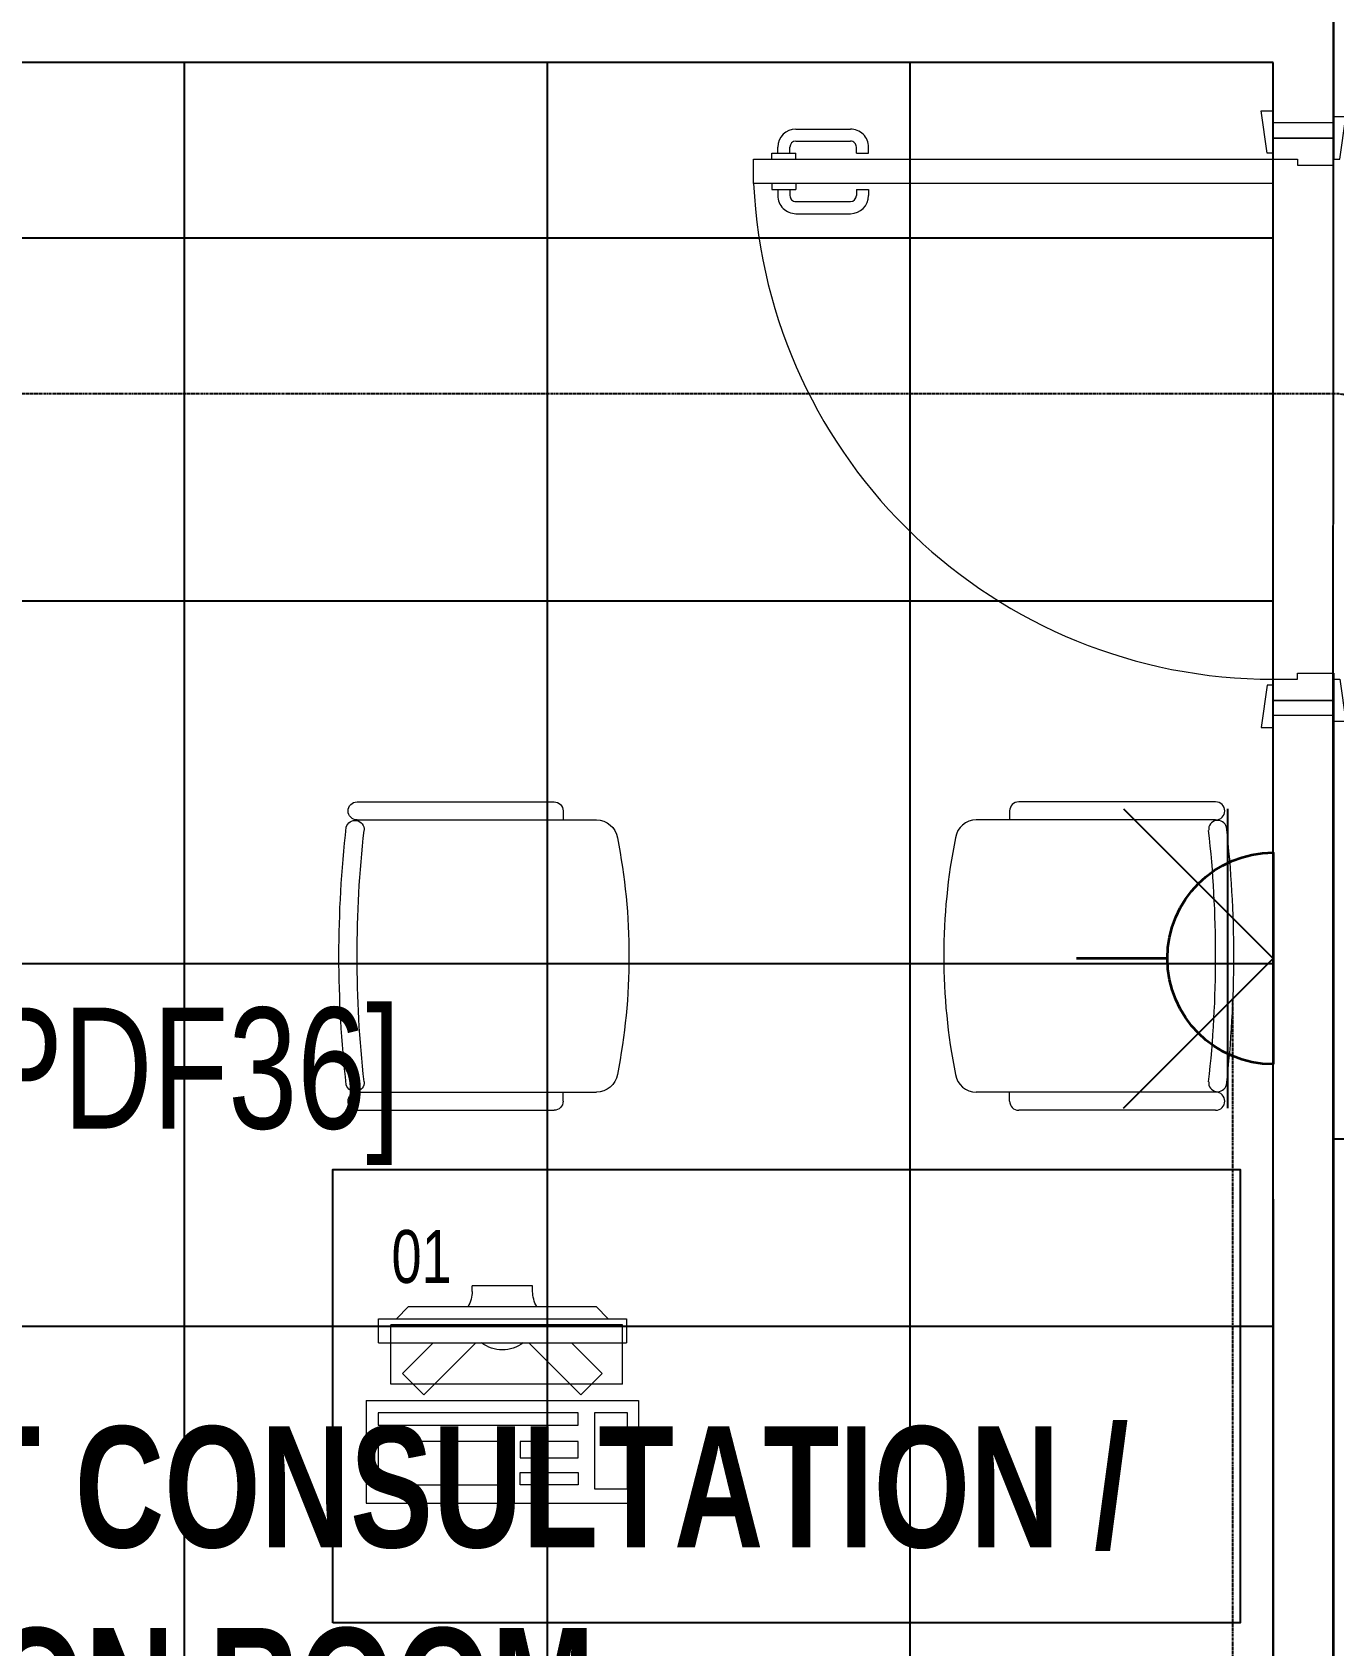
# Model space of a CAD drawing. Extents: x -12260 to 57327, y -29287 to 19916.
# Drawn here: x 40724 to 42876, y -12158 to -9490 of the extents above; entities that cross this region are included whole.
import ezdxf
from ezdxf.enums import TextEntityAlignment as Align

# ---------------------------------------------------------------- set-up
doc = ezdxf.new("R2010")
doc.units = 0
doc.header["$LTSCALE"] = 0.25
doc.linetypes.add('DASHDOT', pattern=[25.4, 12.7, -6.35, 0, -6.35])
doc.linetypes.add('HIDDEN', pattern=[9.525, 6.35, -3.175])
for name, color, linetype, lineweight in [('01-First Floor-FUR$0$72_EGR_BASE_TEXT', 252, 'Continuous', 5), ('01-First Floor-FUR$0$72_EGR_EQP_TAG', 142, 'Continuous', 5), ('01-First Floor-FUR$0$LOADING', 253, 'Continuous', 5), ('01-First Floor-FUR$0$Walls', 251, 'Continuous', 5), ('01-First Floor-FUR$0$Wooden Joinery', 251, 'Continuous', 5), ('E-LITE-CLNG-CNDT', 6, 'DASHDOT', 35), ('E-LITE-EXIT-NUMB', 6, 'Continuous', 25), ('E-POWR-FLOR-CNDT', 6, 'HIDDEN', 25), ('E-POWR-WALL @ 100', 4, 'Continuous', 35)]:
    doc.layers.add(name, color=color, linetype=linetype, lineweight=lineweight)
for name, color, linetype in [('01-First Floor-FUR$0$FALSE CEILING', 251, 'Continuous'), ('01-First Floor-FUR$0$TME-NON MEDICAL FURNITURE', 242, 'Continuous'), ('01-First Floor-FUR$0$X-WHITE glass', 255, 'Continuous')]:
    doc.layers.add(name, color=color, linetype=linetype)
doc.styles.add('01-First Floor-FUR$0$X3G_ENTITY_257CFD', font='swisscl.ttf', dxfattribs={"height": 200})
doc.styles.add('01-First Floor-FUR$0$X3G_ENTITY_9EC9', font='swisscl.ttf', dxfattribs={"height": 0.2})
doc.styles.add('01-First Floor-FUR$0$X3G_ENTITY_9F38', font='swisscl.ttf', dxfattribs={"height": 0.2})
doc.styles.add('DC_SIMPLEX', font='SIMPLEX.shx', dxfattribs={"width": 0.7})

# ---------------------------------------------------------------- blocks, each defined once
blk = doc.blocks.new('01-First Floor-FUR$0$A$C72370EFE')
at = {"layer": '01-First Floor-FUR$0$Wooden Joinery'}
for p, q in [((-0.01, -0.04), (-0.02, -0.04)), ((-0.01, -0.03), (-0.01, -0.07)), ((0, -0.03), (-0.01, -0.03)), ((0.04, -0.03), (0.05, -0.03)), ((0.05, -0.03), (0.05, -0.07)), ((0.05, -0.04), (0.06, -0.04)), ((-0.05, -0.07), (-0.05, -0.16)), ((-0.03, -0.07), (-0.03, -0.16)), ((-0.01, -0.06), (-0.02, -0.06)), ((0, -0.07), (-0.01, -0.07)), ((0.04, -0.07), (0.05, -0.07)), ((0.05, -0.06), (0.06, -0.06)), ((0.07, -0.07), (0.07, -0.16)), ((0.09, -0.07), (0.09, -0.16)), ((-0.01, -0.17), (-0.02, -0.17)), ((-0.01, -0.17), (-0.01, -0.19)), ((0.05, -0.17), (0.06, -0.17)), ((0.05, -0.17), (0.05, -0.19)), ((-0.01, -0.19), (-0.02, -0.19)), ((0.05, -0.19), (0.06, -0.19))]:
    blk.add_line(p, q, dxfattribs=at)
for centre, radius, start, end in [((-0.02, -0.07), 0.03, 90, 180), ((0.06, -0.07), 0.03, 0, 90), ((-0.02, -0.07), 0.01, 90, 180), ((0.06, -0.07), 0.01, 0, 90), ((-0.02, -0.16), 0.03, 180, 270), ((-0.02, -0.16), 0.01, 180, 270), ((0.06, -0.16), 0.01, 270, 0), ((0.06, -0.16), 0.03, 270, 0)]:
    blk.add_arc(centre, radius, start, end, dxfattribs=at)
blk = doc.blocks.new('01-First Floor-FUR$0$A$C5DAD61B4')
at = {"layer": '01-First Floor-FUR$0$Wooden Joinery'}
for points in [[(80, 959.1), (80, 969.1), (10, 979.1), (10, 959.1)], [(940, 959.1), (940, 969.1), (1010, 979.1), (1010, 959.1)], [(70, 859.1), (70, 849.1), (0, 839.1), (0, 859.1)], [(120, 859.1), (120, 0), (80, 0), (80, 859.1)], [(950, 859.1), (950, 849.1), (1020, 839.1), (1020, 859.1)]]:
    blk.add_lwpolyline(points, close=True, dxfattribs=at)
for points in [[(45, 859.1), (45, 959.1), (20, 959.1), (20, 859.1), (45, 859.1)], [(45, 859.1), (80, 859.1), (80, 899.1), (90, 899.1), (90, 959.1), (45, 959.1), (45, 859.1)], [(975, 859.1), (940, 859.1), (940, 899.1), (930, 899.1), (930, 959.1), (975, 959.1), (975, 859.1)], [(975, 859.1), (975, 959.1), (1000, 959.1), (1000, 859.1), (975, 859.1)]]:
    blk.add_lwpolyline(points, dxfattribs=at)
blk.add_arc((80, 859.1), 860, 272.666, 0, dxfattribs=at)
at = {"layer": '01-First Floor-FUR$0$Wooden Joinery', "xscale": 999.9999999998854, "yscale": 999.9999999998854, "zscale": 999.9999999998854, "rotation": 180}
blk.add_blockref('01-First Floor-FUR$0$A$C72370EFE', (120, 0), dxfattribs=at)
blk = doc.blocks.new('01-First Floor-FUR$0$GF21016-P')
at = {"layer": '01-First Floor-FUR$0$LOADING', "extrusion": (-1.24384e-09, -1.20261e-09, -1)}
for p, q in [((0.0128, 0.0179), (0.0128, 0.4136)), ((0.4628, 0.0179), (0.4628, 0.4136)), ((-0.0022, 0.3585), (0.0128, 0.3585)), ((0.4778, 0.3585), (0.4628, 0.3585)), ((-0.0172, 0.0179), (-0.0172, 0.3435)), ((0.4928, 0.0179), (0.4928, 0.3435)), ((0.4778, 0.0029), (0.4778, 0.0029))]:
    blk.add_line(p, q, dxfattribs=at)
for centre, radius, start, end in [((-0.2378, -0.5362), 1.0036, 78.7568, 101.2432), ((-0.0478, 0.4136), 0.035, 0, 80.6557), ((-0.4278, 0.4136), 0.035, 99.3443, 180), ((0.0022, 0.3435), 0.015, 0, 90), ((-0.4778, 0.3435), 0.015, 90, 180), ((-0.0284, 0.0145), 0.015, 284.3864, 95.5209), ((-0.2378, 1.8928), 1.8749, 263.6341, 276.3659), ((-0.4471, 0.0145), 0.015, 84.4791, 255.6136), ((0.0022, 0.0179), 0.015, 270, 0), ((0.0022, 0.0179), 0.015, 180, 270), ((-0.2378, 1.8734), 1.8855, 263.5119, 276.4881), ((-0.4778, 0.0179), 0.015, 270, 0), ((-0.4778, 0.0179), 0.015, 180, 270)]:
    blk.add_arc(centre, radius, start, end, dxfattribs=at)
blk = doc.blocks.new('01-First Floor-FUR$0$ITCWLS1-P')
at = {"layer": '01-First Floor-FUR$0$LOADING'}
for p, q in [((-0.2651, 0.43, 0), (-0.3051, 0.43, 0)), ((-0.3051, 0.43, 0), (-0.3051, 0.02, 0)), ((-0.2651, 0.43, 0), (-0.2651, 0.02, 0)), ((-0.17, 0.45), (-0.17, 0)), ((-0.17, 0.45), (0, 0.45)), ((-0.1496, 0.4305), (-0.1291, 0.4305)), ((-0.1291, 0.4305), (-0.1291, 0.4089)), ((0, 0.45), (0, 0)), ((-0.197, 0.4094), (-0.295, 0.4094)), ((-0.295, 0.0264), (-0.295, 0.4094)), ((-0.197, 0.0264), (-0.197, 0.4094)), ((-0.3251, 0.38, 0), (-0.3051, 0.4, 0)), ((-0.3251, 0.38, 0), (-0.3251, 0.07, 0)), ((-0.3503, 0.275), (-0.3596, 0.275)), ((-0.3596, 0.175), (-0.3596, 0.275)), ((-0.3503, 0.175), (-0.3596, 0.175)), ((-0.3251, 0.07, 0), (-0.3051, 0.05, 0)), ((-0.3051, 0.02, 0), (-0.2651, 0.02, 0)), ((-0.197, 0.0264), (-0.295, 0.0264)), ((-0.17, 0), (0, 0))]:
    blk.add_line(p, q, dxfattribs=at)
at = {"layer": '01-First Floor-FUR$0$LOADING', "extrusion": (2.48281e-10, 3.18408e-10, -1)}
for p, q in [((-0.2651, 0.3395), (-0.2144, 0.3902)), ((-0.1791, 0.3548), (-0.2144, 0.3902)), ((-0.2651, 0.2688), (-0.1791, 0.3548))]:
    blk.add_line(p, q, dxfattribs=at)
at = {"layer": '01-First Floor-FUR$0$LOADING', "extrusion": (2.48281e-10, -3.18408e-10, -1)}
for p, q in [((-0.2651, 0.1812), (-0.1791, 0.0952)), ((-0.2651, 0.1105), (-0.2144, 0.0598)), ((-0.1791, 0.0952), (-0.2144, 0.0598))]:
    blk.add_line(p, q, dxfattribs=at)
at = {"layer": '01-First Floor-FUR$0$LOADING'}
for points in [[(-0.1291, 0.4089), (-0.1291, 0.1), (-0.1496, 0.1), (-0.1496, 0.4305)], [(-0.1496, 0.1), (-0.1496, 0.1), (-0.1496, 0.1), (-0.1496, 0.1), (-0.1496, 0.1), (-0.1496, 0.1), (-0.1496, 0.1), (-0.1496, 0.1), (-0.1496, 0.1)], [(-0.1496, 0.1), (-0.1496, 0.1), (-0.1496, 0.1), (-0.1496, 0.1), (-0.1496, 0.1), (-0.1496, 0.1), (-0.1496, 0.1), (-0.1496, 0.1), (-0.1496, 0.1), (-0.1496, 0.1), (-0.1496, 0.1), (-0.1496, 0.1), (-0.1496, 0.1), (-0.1496, 0.1), (-0.1496, 0.1), (-0.1496, 0.1), (-0.1496, 0.1), (-0.1496, 0.1)], [(-0.1496, 0.1), (-0.1496, 0.1), (-0.1496, 0.1), (-0.1496, 0.1), (-0.1496, 0.1), (-0.1496, 0.1), (-0.1496, 0.1), (-0.1496, 0.1), (-0.1496, 0.1), (-0.1496, 0.1)], [(-0.1496, 0.1), (-0.1496, 0.1), (-0.1496, 0.1), (-0.1496, 0.1), (-0.1496, 0.1), (-0.1496, 0.1), (-0.1496, 0.1)], [(-0.1496, 0.1), (-0.1496, 0.1), (-0.1496, 0.1), (-0.1496, 0.1), (-0.1496, 0.1), (-0.1496, 0.1), (-0.1496, 0.1), (-0.1496, 0.1), (-0.1496, 0.1), (-0.1496, 0.1)], [(-0.1496, 0.1), (-0.1496, 0.1), (-0.1496, 0.1), (-0.1496, 0.1), (-0.1496, 0.1), (-0.1496, 0.1), (-0.1496, 0.1), (-0.1496, 0.1), (-0.1496, 0.1), (-0.1496, 0.1), (-0.1496, 0.1), (-0.1496, 0.1), (-0.1496, 0.1), (-0.1496, 0.1), (-0.1496, 0.1)], [(-0.1496, 0.1), (-0.1496, 0.1), (-0.1496, 0.1), (-0.1496, 0.1), (-0.1496, 0.1), (-0.1496, 0.1), (-0.1496, 0.1), (-0.1496, 0.1), (-0.1496, 0.1), (-0.1496, 0.1)], [(-0.1496, 0.1), (-0.1496, 0.1), (-0.1496, 0.1), (-0.1496, 0.1), (-0.1496, 0.1), (-0.1496, 0.1), (-0.1496, 0.1), (-0.1496, 0.1), (-0.1496, 0.1), (-0.1496, 0.1)], [(-0.1496, 0.1), (-0.1496, 0.1), (-0.1496, 0.1), (-0.1496, 0.1), (-0.1496, 0.1), (-0.1496, 0.1), (-0.1496, 0.1), (-0.1496, 0.1), (-0.1496, 0.1), (-0.1496, 0.1), (-0.1496, 0.1), (-0.1496, 0.1), (-0.1496, 0.1), (-0.1496, 0.1), (-0.1496, 0.1), (-0.1496, 0.1), (-0.1496, 0.1), (-0.1496, 0.1), (-0.1496, 0.1), (-0.1496, 0.1), (-0.1496, 0.1), (-0.1496, 0.1), (-0.1496, 0.1), (-0.1496, 0.1), (-0.1496, 0.1), (-0.1496, 0.1), (-0.1496, 0.1), (-0.1496, 0.1), (-0.1496, 0.1), (-0.1496, 0.1), (-0.1496, 0.1), (-0.1496, 0.1), (-0.1496, 0.1), (-0.1496, 0.1), (-0.1496, 0.1), (-0.1496, 0.1), (-0.1496, 0.1), (-0.1496, 0.1), (-0.1496, 0.1), (-0.1496, 0.1), (-0.1496, 0.1), (-0.1496, 0.1), (-0.1496, 0.1), (-0.1496, 0.1), (-0.1496, 0.1), (-0.1496, 0.1), (-0.1496, 0.1), (-0.1496, 0.1), (-0.1496, 0.1), (-0.1496, 0.1), (-0.1496, 0.1), (-0.1496, 0.1), (-0.1496, 0.1), (-0.1496, 0.1)], [(-0.1496, 0.1), (-0.1496, 0.1), (-0.1496, 0.1), (-0.1496, 0.1), (-0.1496, 0.1), (-0.1496, 0.1), (-0.1496, 0.1), (-0.1496, 0.1), (-0.1496, 0.1), (-0.1496, 0.1), (-0.1496, 0.1), (-0.1496, 0.1), (-0.1496, 0.1), (-0.1496, 0.1), (-0.1496, 0.1), (-0.1496, 0.1), (-0.1496, 0.1), (-0.1496, 0.1), (-0.1496, 0.1), (-0.1496, 0.1), (-0.1496, 0.1), (-0.1496, 0.1), (-0.1496, 0.1), (-0.1496, 0.1), (-0.1496, 0.1), (-0.1496, 0.1), (-0.1496, 0.1), (-0.1496, 0.1), (-0.1496, 0.1), (-0.1496, 0.1), (-0.1496, 0.1), (-0.1496, 0.1), (-0.1496, 0.1), (-0.1496, 0.1), (-0.1496, 0.1), (-0.1496, 0.1), (-0.1496, 0.1), (-0.1496, 0.1), (-0.1496, 0.1), (-0.1496, 0.1), (-0.1496, 0.1), (-0.1496, 0.1), (-0.1496, 0.1), (-0.1496, 0.1), (-0.1496, 0.1), (-0.1496, 0.1), (-0.1496, 0.1), (-0.1496, 0.1), (-0.1496, 0.1), (-0.1496, 0.1), (-0.1496, 0.1), (-0.1496, 0.1), (-0.1496, 0.1), (-0.1496, 0.1), (-0.1496, 0.1), (-0.1496, 0.1), (-0.1496, 0.1), (-0.1496, 0.1), (-0.1496, 0.1), (-0.1496, 0.1), (-0.1496, 0.1), (-0.1496, 0.1), (-0.1496, 0.1), (-0.1496, 0.1), (-0.1496, 0.1), (-0.1496, 0.1), (-0.1496, 0.1), (-0.1496, 0.1), (-0.1496, 0.1), (-0.1496, 0.1), (-0.1496, 0.1), (-0.1496, 0.1), (-0.1496, 0.1), (-0.1496, 0.1), (-0.1496, 0.1), (-0.1496, 0.1), (-0.1496, 0.1), (-0.1496, 0.1), (-0.1496, 0.1), (-0.1496, 0.1), (-0.1496, 0.1), (-0.1496, 0.1), (-0.1496, 0.1), (-0.1496, 0.1), (-0.1496, 0.1), (-0.1496, 0.1), (-0.1496, 0.1), (-0.1496, 0.1), (-0.1496, 0.1)], [(-0.1496, 0.1), (-0.1496, 0.1), (-0.1496, 0.1), (-0.1496, 0.1), (-0.1496, 0.1), (-0.1496, 0.1), (-0.1496, 0.1), (-0.1496, 0.1), (-0.1496, 0.1), (-0.1496, 0.1), (-0.1496, 0.1), (-0.1496, 0.1)], [(-0.1496, 0.1), (-0.1496, 0.1), (-0.1496, 0.1), (-0.1496, 0.1), (-0.1496, 0.1), (-0.1496, 0.1), (-0.1496, 0.1)], [(-0.1496, 0.1), (-0.1496, 0.1), (-0.1496, 0.1), (-0.1496, 0.1), (-0.1496, 0.1), (-0.1496, 0.1), (-0.1496, 0.1), (-0.1496, 0.1), (-0.1496, 0.1), (-0.1496, 0.1), (-0.1496, 0.1), (-0.1496, 0.1), (-0.1496, 0.1), (-0.1496, 0.1), (-0.1496, 0.1), (-0.1496, 0.1), (-0.1496, 0.1)], [(-0.1496, 0.1), (-0.1496, 0.1), (-0.1496, 0.1), (-0.1496, 0.1), (-0.1496, 0.1), (-0.1496, 0.1), (-0.1496, 0.1), (-0.1496, 0.1), (-0.1496, 0.1), (-0.1496, 0.1), (-0.1496, 0.1), (-0.1496, 0.1), (-0.1496, 0.1), (-0.1496, 0.1), (-0.1496, 0.1), (-0.1496, 0.1), (-0.1496, 0.1), (-0.1496, 0.1), (-0.1496, 0.1), (-0.1496, 0.1), (-0.1496, 0.1), (-0.1496, 0.1), (-0.1496, 0.1), (-0.1496, 0.1), (-0.1496, 0.1), (-0.1496, 0.1), (-0.1496, 0.1), (-0.1496, 0.1), (-0.1496, 0.1), (-0.1496, 0.1), (-0.1496, 0.1), (-0.1496, 0.1), (-0.1496, 0.1), (-0.1496, 0.1), (-0.1496, 0.1), (-0.1496, 0.1), (-0.1496, 0.1), (-0.1496, 0.1), (-0.1496, 0.1), (-0.1496, 0.1), (-0.1496, 0.1), (-0.1496, 0.1), (-0.1496, 0.1), (-0.1496, 0.1), (-0.1496, 0.1), (-0.1496, 0.1), (-0.1496, 0.1), (-0.1496, 0.1), (-0.1496, 0.1), (-0.1496, 0.1), (-0.1496, 0.1), (-0.1496, 0.1), (-0.1496, 0.1), (-0.1496, 0.1), (-0.1496, 0.1), (-0.1496, 0.1), (-0.1496, 0.1), (-0.1496, 0.1), (-0.1496, 0.1), (-0.1496, 0.1), (-0.1496, 0.1), (-0.1496, 0.1), (-0.1496, 0.1), (-0.1496, 0.1), (-0.1496, 0.1), (-0.1496, 0.1), (-0.1496, 0.1), (-0.1496, 0.1), (-0.1496, 0.1), (-0.1496, 0.1), (-0.1496, 0.1), (-0.1496, 0.1), (-0.1496, 0.1), (-0.1496, 0.1), (-0.1496, 0.1), (-0.1496, 0.1), (-0.1496, 0.1), (-0.1496, 0.1), (-0.1496, 0.1), (-0.1496, 0.1), (-0.1496, 0.1), (-0.1496, 0.1), (-0.1496, 0.1), (-0.1496, 0.1), (-0.1496, 0.1), (-0.1496, 0.1), (-0.1496, 0.1), (-0.1496, 0.1), (-0.1496, 0.1), (-0.1496, 0.1), (-0.1496, 0.1), (-0.1496, 0.1), (-0.1496, 0.1), (-0.1496, 0.1), (-0.1496, 0.1), (-0.1496, 0.1), (-0.1496, 0.1), (-0.1496, 0.1), (-0.1496, 0.1), (-0.1496, 0.1), (-0.1496, 0.1), (-0.1496, 0.1), (-0.1496, 0.1), (-0.1496, 0.1), (-0.1496, 0.1), (-0.1496, 0.1), (-0.1496, 0.1), (-0.1496, 0.1), (-0.1496, 0.1), (-0.1496, 0.1), (-0.1496, 0.1)], [(-0.1496, 0.1), (-0.1496, 0.1), (-0.1496, 0.1), (-0.1496, 0.1), (-0.1496, 0.1), (-0.1496, 0.1), (-0.1496, 0.1), (-0.1496, 0.1)]]:
    blk.add_lwpolyline(points, dxfattribs=at)
for points in [[(-0.1019, 0.4305), (-0.0304, 0.4305), (-0.0304, 0.2294), (-0.1019, 0.2294)], [(-0.1019, 0.1954), (-0.0747, 0.1954), (-0.0747, 0.1), (-0.1019, 0.1)], [(-0.0304, 0.1954), (-0.0508, 0.1954), (-0.0508, 0.1), (-0.0304, 0.1)], [(-0.1496, 0.1), (-0.1496, 0.1), (-0.1496, 0.1), (-0.1496, 0.1), (-0.1496, 0.1), (-0.1496, 0.1), (-0.1496, 0.1), (-0.1496, 0.1), (-0.1496, 0.1), (-0.1496, 0.1), (-0.1496, 0.1), (-0.1496, 0.1), (-0.1496, 0.1), (-0.1496, 0.1), (-0.1496, 0.1), (-0.1496, 0.1), (-0.1496, 0.1), (-0.1496, 0.1), (-0.1496, 0.1), (-0.1496, 0.1), (-0.1496, 0.1), (-0.1496, 0.1), (-0.1496, 0.1), (-0.1496, 0.1), (-0.1496, 0.1), (-0.1496, 0.1), (-0.1496, 0.1), (-0.1496, 0.1), (-0.1496, 0.1), (-0.1496, 0.1), (-0.1496, 0.1), (-0.1496, 0.1), (-0.1496, 0.1), (-0.1496, 0.1), (-0.1496, 0.1), (-0.1496, 0.1), (-0.1496, 0.1), (-0.1496, 0.1), (-0.1496, 0.1), (-0.1496, 0.1), (-0.1496, 0.1), (-0.1496, 0.1), (-0.1496, 0.1), (-0.1496, 0.1), (-0.1496, 0.1), (-0.1496, 0.1), (-0.1496, 0.1), (-0.1496, 0.1), (-0.1496, 0.1), (-0.1496, 0.1), (-0.1496, 0.1), (-0.1496, 0.1), (-0.1496, 0.1), (-0.1496, 0.1), (-0.1496, 0.1), (-0.1496, 0.1), (-0.1496, 0.1), (-0.1496, 0.1), (-0.1496, 0.1), (-0.1496, 0.1), (-0.1496, 0.1), (-0.1496, 0.1), (-0.1496, 0.1), (-0.1496, 0.1), (-0.1496, 0.1), (-0.1496, 0.1), (-0.1496, 0.1), (-0.1496, 0.1), (-0.1496, 0.1), (-0.1496, 0.1), (-0.1496, 0.1), (-0.1496, 0.1), (-0.1496, 0.1), (-0.1496, 0.1), (-0.1496, 0.1), (-0.1496, 0.1), (-0.1496, 0.1), (-0.1496, 0.1), (-0.1496, 0.1), (-0.1496, 0.1), (-0.1496, 0.1), (-0.1496, 0.1), (-0.1496, 0.1), (-0.1496, 0.1), (-0.1496, 0.1), (-0.1496, 0.1), (-0.1496, 0.1), (-0.1496, 0.1), (-0.1496, 0.1), (-0.1496, 0.1), (-0.1496, 0.1), (-0.1496, 0.1), (-0.1496, 0.1), (-0.1496, 0.1), (-0.1496, 0.1), (-0.1496, 0.1), (-0.1496, 0.1), (-0.1496, 0.1), (-0.1496, 0.1), (-0.1496, 0.1), (-0.1496, 0.1), (-0.1496, 0.1), (-0.1496, 0.1), (-0.1496, 0.1), (-0.1496, 0.1), (-0.1496, 0.1), (-0.1496, 0.1), (-0.1496, 0.1), (-0.1496, 0.1), (-0.1496, 0.1), (-0.1496, 0.1), (-0.1496, 0.1), (-0.1496, 0.1), (-0.1496, 0.1), (-0.1496, 0.1), (-0.1496, 0.1), (-0.1496, 0.1), (-0.1496, 0.1), (-0.1496, 0.1), (-0.1496, 0.1), (-0.1496, 0.1), (-0.1496, 0.1), (-0.1496, 0.1), (-0.1496, 0.1), (-0.1496, 0.1), (-0.1496, 0.1), (-0.1496, 0.1), (-0.1496, 0.1), (-0.1496, 0.1), (-0.1496, 0.1), (-0.1496, 0.1), (-0.1496, 0.1), (-0.1496, 0.1), (-0.1496, 0.1), (-0.1496, 0.1), (-0.1496, 0.1), (-0.1496, 0.1), (-0.1496, 0.1), (-0.1496, 0.1), (-0.1496, 0.1), (-0.1496, 0.1), (-0.1496, 0.1), (-0.1496, 0.1), (-0.1496, 0.1), (-0.1496, 0.1), (-0.1496, 0.1), (-0.1496, 0.1), (-0.1496, 0.1), (-0.1496, 0.1), (-0.1496, 0.1), (-0.1496, 0.1), (-0.1496, 0.1), (-0.1496, 0.1), (-0.1496, 0.1), (-0.1496, 0.1), (-0.1496, 0.1), (-0.1496, 0.1), (-0.1496, 0.1), (-0.1496, 0.1), (-0.1496, 0.1), (-0.1496, 0.1), (-0.1496, 0.1), (-0.1496, 0.1), (-0.1496, 0.1), (-0.1496, 0.1), (-0.1496, 0.1), (-0.1496, 0.1), (-0.1496, 0.1), (-0.1496, 0.1), (-0.1496, 0.1), (-0.1496, 0.1), (-0.1496, 0.1), (-0.1496, 0.1), (-0.1496, 0.1), (-0.1496, 0.1), (-0.1496, 0.1), (-0.1496, 0.1), (-0.1496, 0.1), (-0.1496, 0.1), (-0.1496, 0.1), (-0.1496, 0.1), (-0.1496, 0.1), (-0.1496, 0.1), (-0.1496, 0.1), (-0.1496, 0.1), (-0.1496, 0.1), (-0.1496, 0.1), (-0.1496, 0.1), (-0.1496, 0.1), (-0.1496, 0.1), (-0.1496, 0.1), (-0.1496, 0.1), (-0.1496, 0.1), (-0.1496, 0.1), (-0.1496, 0.1), (-0.1496, 0.1), (-0.1496, 0.1), (-0.1496, 0.1), (-0.1496, 0.1), (-0.1496, 0.1), (-0.1496, 0.1), (-0.1496, 0.1), (-0.1496, 0.1), (-0.1496, 0.1), (-0.1496, 0.1), (-0.1496, 0.1), (-0.1496, 0.1), (-0.1496, 0.1), (-0.1496, 0.1), (-0.1496, 0.1), (-0.1496, 0.1), (-0.1496, 0.1), (-0.1496, 0.1), (-0.1496, 0.1), (-0.1496, 0.1), (-0.1496, 0.1), (-0.1496, 0.1), (-0.1496, 0.1), (-0.1496, 0.1), (-0.1496, 0.1), (-0.1496, 0.1), (-0.1496, 0.1), (-0.1496, 0.1), (-0.1496, 0.1), (-0.1496, 0.1), (-0.1496, 0.1), (-0.1496, 0.1), (-0.1496, 0.1), (-0.1496, 0.1), (-0.1496, 0.1), (-0.1496, 0.1), (-0.1496, 0.1), (-0.1496, 0.1), (-0.1496, 0.1), (-0.1496, 0.1), (-0.1496, 0.1), (-0.1496, 0.1), (-0.1496, 0.1), (-0.1496, 0.1), (-0.1496, 0.1), (-0.1496, 0.1), (-0.1496, 0.1), (-0.1496, 0.1), (-0.1496, 0.1), (-0.1496, 0.1), (-0.1496, 0.1), (-0.1496, 0.1), (-0.1496, 0.1), (-0.1496, 0.1), (-0.1496, 0.1), (-0.1496, 0.1), (-0.1496, 0.1), (-0.1496, 0.1), (-0.1496, 0.1), (-0.1496, 0.1), (-0.1496, 0.1), (-0.1496, 0.1), (-0.1496, 0.1), (-0.1496, 0.1), (-0.1496, 0.1), (-0.1496, 0.1), (-0.1496, 0.1), (-0.1496, 0.1), (-0.1496, 0.1), (-0.1496, 0.1), (-0.1496, 0.1), (-0.1496, 0.1), (-0.1496, 0.1), (-0.1496, 0.1), (-0.1496, 0.1), (-0.1496, 0.1), (-0.1496, 0.1), (-0.1496, 0.1), (-0.1496, 0.1), (-0.1496, 0.1), (-0.1496, 0.1), (-0.1496, 0.1)], [(-0.1496, 0.1), (-0.1496, 0.1), (-0.1496, 0.1), (-0.1496, 0.1), (-0.1496, 0.1), (-0.1496, 0.1), (-0.1496, 0.1), (-0.1496, 0.1), (-0.1496, 0.1), (-0.1496, 0.1), (-0.1496, 0.1), (-0.1496, 0.1), (-0.1496, 0.1), (-0.1496, 0.1), (-0.1496, 0.1), (-0.1496, 0.1), (-0.1496, 0.1), (-0.1496, 0.1), (-0.1496, 0.1), (-0.1496, 0.1), (-0.1496, 0.1), (-0.1496, 0.1), (-0.1496, 0.1), (-0.1496, 0.1), (-0.1496, 0.1), (-0.1496, 0.1), (-0.1496, 0.1), (-0.1496, 0.1), (-0.1496, 0.1), (-0.1496, 0.1), (-0.1496, 0.1), (-0.1496, 0.1), (-0.1496, 0.1), (-0.1496, 0.1), (-0.1496, 0.1), (-0.1496, 0.1), (-0.1496, 0.1), (-0.1496, 0.1), (-0.1496, 0.1), (-0.1496, 0.1), (-0.1496, 0.1), (-0.1496, 0.1), (-0.1496, 0.1), (-0.1496, 0.1), (-0.1496, 0.1), (-0.1496, 0.1), (-0.1496, 0.1), (-0.1496, 0.1), (-0.1496, 0.1), (-0.1496, 0.1), (-0.1496, 0.1), (-0.1496, 0.1), (-0.1496, 0.1), (-0.1496, 0.1), (-0.1496, 0.1), (-0.1496, 0.1), (-0.1496, 0.1), (-0.1496, 0.1), (-0.1496, 0.1), (-0.1496, 0.1), (-0.1496, 0.1), (-0.1496, 0.1), (-0.1496, 0.1), (-0.1496, 0.1), (-0.1496, 0.1), (-0.1496, 0.1), (-0.1496, 0.1), (-0.1496, 0.1), (-0.1496, 0.1), (-0.1496, 0.1), (-0.1496, 0.1), (-0.1496, 0.1), (-0.1496, 0.1), (-0.1496, 0.1), (-0.1496, 0.1), (-0.1496, 0.1), (-0.1496, 0.1), (-0.1496, 0.1), (-0.1496, 0.1), (-0.1496, 0.1), (-0.1496, 0.1), (-0.1496, 0.1), (-0.1496, 0.1), (-0.1496, 0.1), (-0.1496, 0.1), (-0.1496, 0.1), (-0.1496, 0.1), (-0.1496, 0.1), (-0.1496, 0.1), (-0.1496, 0.1), (-0.1496, 0.1), (-0.1496, 0.1), (-0.1496, 0.1), (-0.1496, 0.1), (-0.1496, 0.1), (-0.1496, 0.1), (-0.1496, 0.1), (-0.1496, 0.1), (-0.1496, 0.1), (-0.1496, 0.1), (-0.1496, 0.1), (-0.1496, 0.1), (-0.1496, 0.1), (-0.1496, 0.1), (-0.1496, 0.1), (-0.1496, 0.1), (-0.1496, 0.1), (-0.1496, 0.1), (-0.1496, 0.1), (-0.1496, 0.1), (-0.1496, 0.1), (-0.1496, 0.1), (-0.1496, 0.1), (-0.1496, 0.1), (-0.1496, 0.1), (-0.1496, 0.1), (-0.1496, 0.1), (-0.1496, 0.1), (-0.1496, 0.1), (-0.1496, 0.1), (-0.1496, 0.1), (-0.1496, 0.1), (-0.1496, 0.1), (-0.1496, 0.1), (-0.1496, 0.1), (-0.1496, 0.1), (-0.1496, 0.1), (-0.1496, 0.1), (-0.1496, 0.1), (-0.1496, 0.1), (-0.1496, 0.1), (-0.1496, 0.1), (-0.1496, 0.1), (-0.1496, 0.1), (-0.1496, 0.1), (-0.1496, 0.1), (-0.1496, 0.1), (-0.1496, 0.1), (-0.1496, 0.1), (-0.1496, 0.1), (-0.1496, 0.1), (-0.1496, 0.1), (-0.1496, 0.1), (-0.1496, 0.1), (-0.1496, 0.1), (-0.1496, 0.1), (-0.1496, 0.1), (-0.1496, 0.1), (-0.1496, 0.1), (-0.1496, 0.1), (-0.1496, 0.1), (-0.1496, 0.1), (-0.1496, 0.1), (-0.1496, 0.1), (-0.1496, 0.1), (-0.1496, 0.1), (-0.1496, 0.1), (-0.1496, 0.1), (-0.1496, 0.1), (-0.1496, 0.1), (-0.1496, 0.1), (-0.1496, 0.1), (-0.1496, 0.1), (-0.1496, 0.1), (-0.1496, 0.1), (-0.1496, 0.1), (-0.1496, 0.1), (-0.1496, 0.1), (-0.1496, 0.1), (-0.1496, 0.1), (-0.1496, 0.1), (-0.1496, 0.1), (-0.1496, 0.1), (-0.1496, 0.1), (-0.1496, 0.1), (-0.1496, 0.1), (-0.1496, 0.1), (-0.1496, 0.1), (-0.1496, 0.1), (-0.1496, 0.1), (-0.1496, 0.1), (-0.1496, 0.1), (-0.1496, 0.1), (-0.1496, 0.1), (-0.1496, 0.1), (-0.1496, 0.1), (-0.1496, 0.1), (-0.1496, 0.1), (-0.1496, 0.1), (-0.1496, 0.1), (-0.1496, 0.1), (-0.1496, 0.1), (-0.1496, 0.1), (-0.1496, 0.1), (-0.1496, 0.1), (-0.1496, 0.1), (-0.1496, 0.1), (-0.1496, 0.1), (-0.1496, 0.1), (-0.1496, 0.1), (-0.1496, 0.1), (-0.1496, 0.1), (-0.1496, 0.1), (-0.1496, 0.1), (-0.1496, 0.1), (-0.1496, 0.1), (-0.1496, 0.1), (-0.1496, 0.1), (-0.1496, 0.1), (-0.1496, 0.1), (-0.1496, 0.1), (-0.1496, 0.1), (-0.1496, 0.1), (-0.1496, 0.1)], [(-0.1496, 0.1), (-0.1496, 0.1), (-0.1496, 0.1), (-0.1496, 0.1), (-0.1496, 0.1), (-0.1496, 0.1), (-0.1496, 0.1), (-0.1496, 0.1), (-0.1496, 0.1), (-0.1496, 0.1), (-0.1496, 0.1), (-0.1496, 0.1), (-0.1496, 0.1), (-0.1496, 0.1), (-0.1496, 0.1), (-0.1496, 0.1), (-0.1496, 0.1), (-0.1496, 0.1), (-0.1496, 0.1), (-0.1496, 0.1), (-0.1496, 0.1), (-0.1496, 0.1), (-0.1496, 0.1), (-0.1496, 0.1), (-0.1496, 0.1), (-0.1496, 0.1), (-0.1496, 0.1), (-0.1496, 0.1), (-0.1496, 0.1), (-0.1496, 0.1), (-0.1496, 0.1), (-0.1496, 0.1), (-0.1496, 0.1), (-0.1496, 0.1), (-0.1496, 0.1), (-0.1496, 0.1), (-0.1496, 0.1), (-0.1496, 0.1), (-0.1496, 0.1), (-0.1496, 0.1), (-0.1496, 0.1), (-0.1496, 0.1), (-0.1496, 0.1), (-0.1496, 0.1), (-0.1496, 0.1), (-0.1496, 0.1), (-0.1496, 0.1), (-0.1496, 0.1), (-0.1496, 0.1), (-0.1496, 0.1), (-0.1496, 0.1), (-0.1496, 0.1), (-0.1496, 0.1), (-0.1496, 0.1), (-0.1496, 0.1), (-0.1496, 0.1), (-0.1496, 0.1), (-0.1496, 0.1), (-0.1496, 0.1), (-0.1496, 0.1), (-0.1496, 0.1), (-0.1496, 0.1), (-0.1496, 0.1), (-0.1496, 0.1), (-0.1496, 0.1), (-0.1496, 0.1), (-0.1496, 0.1), (-0.1496, 0.1), (-0.1496, 0.1), (-0.1496, 0.1), (-0.1496, 0.1), (-0.1496, 0.1), (-0.1496, 0.1), (-0.1496, 0.1), (-0.1496, 0.1), (-0.1496, 0.1), (-0.1496, 0.1), (-0.1496, 0.1), (-0.1496, 0.1), (-0.1496, 0.1), (-0.1496, 0.1), (-0.1496, 0.1), (-0.1496, 0.1), (-0.1496, 0.1), (-0.1496, 0.1), (-0.1496, 0.1), (-0.1496, 0.1), (-0.1496, 0.1), (-0.1496, 0.1), (-0.1496, 0.1), (-0.1496, 0.1), (-0.1496, 0.1), (-0.1496, 0.1), (-0.1496, 0.1), (-0.1496, 0.1), (-0.1496, 0.1), (-0.1496, 0.1), (-0.1496, 0.1), (-0.1496, 0.1), (-0.1496, 0.1), (-0.1496, 0.1), (-0.1496, 0.1), (-0.1496, 0.1), (-0.1496, 0.1), (-0.1496, 0.1), (-0.1496, 0.1), (-0.1496, 0.1), (-0.1496, 0.1), (-0.1496, 0.1), (-0.1496, 0.1), (-0.1496, 0.1), (-0.1496, 0.1), (-0.1496, 0.1), (-0.1496, 0.1), (-0.1496, 0.1), (-0.1496, 0.1), (-0.1496, 0.1), (-0.1496, 0.1), (-0.1496, 0.1), (-0.1496, 0.1), (-0.1496, 0.1), (-0.1496, 0.1), (-0.1496, 0.1), (-0.1496, 0.1), (-0.1496, 0.1), (-0.1496, 0.1), (-0.1496, 0.1), (-0.1496, 0.1), (-0.1496, 0.1), (-0.1496, 0.1), (-0.1496, 0.1), (-0.1496, 0.1), (-0.1496, 0.1), (-0.1496, 0.1), (-0.1496, 0.1), (-0.1496, 0.1), (-0.1496, 0.1), (-0.1496, 0.1), (-0.1496, 0.1), (-0.1496, 0.1), (-0.1496, 0.1), (-0.1496, 0.1), (-0.1496, 0.1), (-0.1496, 0.1), (-0.1496, 0.1), (-0.1496, 0.1), (-0.1496, 0.1), (-0.1496, 0.1), (-0.1496, 0.1), (-0.1496, 0.1), (-0.1496, 0.1), (-0.1496, 0.1), (-0.1496, 0.1), (-0.1496, 0.1), (-0.1496, 0.1), (-0.1496, 0.1), (-0.1496, 0.1), (-0.1496, 0.1), (-0.1496, 0.1), (-0.1496, 0.1), (-0.1496, 0.1), (-0.1496, 0.1), (-0.1496, 0.1), (-0.1496, 0.1), (-0.1496, 0.1), (-0.1496, 0.1), (-0.1496, 0.1), (-0.1496, 0.1), (-0.1496, 0.1), (-0.1496, 0.1), (-0.1496, 0.1), (-0.1496, 0.1), (-0.1496, 0.1), (-0.1496, 0.1), (-0.1496, 0.1), (-0.1496, 0.1), (-0.1496, 0.1), (-0.1496, 0.1), (-0.1496, 0.1), (-0.1496, 0.1), (-0.1496, 0.1), (-0.1496, 0.1), (-0.1496, 0.1), (-0.1496, 0.1), (-0.1496, 0.1), (-0.1496, 0.1), (-0.1496, 0.1), (-0.1496, 0.1), (-0.1496, 0.1), (-0.1496, 0.1), (-0.1496, 0.1), (-0.1496, 0.1), (-0.1496, 0.1), (-0.1496, 0.1), (-0.1496, 0.1), (-0.1496, 0.1), (-0.1496, 0.1), (-0.1496, 0.1), (-0.1496, 0.1), (-0.1496, 0.1), (-0.1496, 0.1), (-0.1496, 0.1), (-0.1496, 0.1), (-0.1496, 0.1), (-0.1496, 0.1), (-0.1496, 0.1), (-0.1496, 0.1), (-0.1496, 0.1), (-0.1496, 0.1), (-0.1496, 0.1), (-0.1496, 0.1), (-0.1496, 0.1), (-0.1496, 0.1), (-0.1496, 0.1), (-0.1496, 0.1), (-0.1496, 0.1), (-0.1496, 0.1), (-0.1496, 0.1), (-0.1496, 0.1)], [(-0.1496, 0.0727), (-0.0236, 0.0727), (-0.0236, 0.0182), (-0.1496, 0.0182)]]:
    blk.add_lwpolyline(points, close=True, dxfattribs=at)
for centre, radius, start, end in [((-0.3503, 0.325), 0.05, 270, 300.3093), ((-0.3089, 0.225), 0.0556, 321.9431, 38.0569), ((-0.3503, 0.125), 0.05, 59.6907, 90)]:
    blk.add_arc(centre, radius, start, end, dxfattribs=at)
blk = doc.blocks.new('01-First Floor-FUR')
at = {"layer": '01-First Floor-FUR$0$FALSE CEILING', "linetype": 'Continuous'}
for p, q in [((40976, -12830), (40976, -9540)), ((41576, -12830), (41576, -9540)), ((42176, -12830), (42176, -9540)), ((38576, -9830), (42776, -9830)), ((38576, -10430), (42776, -10430)), ((38576, -11030), (42776, -11030)), ((42875.3, -11320), (44675.3, -11320)), ((38576, -11630), (42776, -11630))]:
    blk.add_line(p, q, dxfattribs=at)
at = {"layer": '01-First Floor-FUR$0$FALSE CEILING'}
for points in [[(42876, -2710), (44676, -2710), (44675.1, -12835.7), (42875.1, -12835.7)], [(42776, -9540), (38576, -9540), (38576, -12830), (42776, -12830)]]:
    blk.add_lwpolyline(points, close=True, dxfattribs=at)
at = {"layer": '01-First Floor-FUR$0$FALSE CEILING', "elevation": 0}
blk.add_lwpolyline([(41221.1, -12120.6), (41221.1, -11370.6), (42721.1, -11370.6), (42721.1, -12120.6)], close=True, dxfattribs=at)
at = {"layer": '01-First Floor-FUR$0$LOADING', "elevation": 0}
blk.add_lwpolyline([(41221.1, -12120.6), (41221.1, -11370.6), (42721.1, -11370.6), (42721.1, -12120.6)], close=True, dxfattribs=at)
at = {"layer": '01-First Floor-FUR$0$Walls'}
for p, q in [((42876, -9300), (42876, -9640)), ((42776, -9540), (38576, -9540)), ((42776, -9540), (42776, -9640)), ((42876, -9640), (42776, -9640)), ((42776, -10620), (42776, -12830)), ((42876, -10620), (42776, -10620)), ((42776, -10620), (42776, -11420)), ((42876, -10620), (42876, -12830))]:
    blk.add_line(p, q, dxfattribs=at)
at = {"layer": '01-First Floor-FUR$0$X-WHITE glass', "color": 253, "lineweight": 30, "ltscale": 6, "true_color": 0x9898cc}
blk.add_line((42776, -11420), (42776, -12830), dxfattribs=at)
at = {"layer": '01-First Floor-FUR$0$LOADING', "extrusion": (-1.93992e-16, -8.01373e-06, 1), "xscale": -1000.000000000014, "yscale": 1000.000000000014, "zscale": 1000.000000000014, "rotation": 90}
blk.add_blockref('01-First Floor-FUR$0$ITCWLS1-P', (41726.6, -11922.5, 0), dxfattribs=at)
at = {"layer": '01-First Floor-FUR$0$TME-NON MEDICAL FURNITURE', "color": 1, "extrusion": (-1.86519e-05, -4.75185e-05, 1), "xscale": 1000.000000000005, "yscale": 1000.000000000005, "zscale": -1000.000000000001, "rotation": 269.9999749024567}
blk.add_blockref('01-First Floor-FUR$0$GF21016-P', (41243.5, -10779.9, -0.3), dxfattribs=at)
at = {"layer": '01-First Floor-FUR$0$TME-NON MEDICAL FURNITURE', "color": 1, "extrusion": (1.86519e-05, -4.75185e-05, 1), "xscale": -1000.000000000005, "yscale": 1000.000000000005, "zscale": -1000.000000000005, "rotation": 90.00002509754324}
blk.add_blockref('01-First Floor-FUR$0$GF21016-P', (42698.7, -10779.9, 1.2), dxfattribs=at)
at = {"layer": '01-First Floor-FUR$0$Wooden Joinery', "rotation": 270}
blk.add_blockref('01-First Floor-FUR$0$A$C5DAD61B4', (41916.9, -9620), dxfattribs=at)
at = {"layer": '01-First Floor-FUR$0$72_EGR_BASE_TEXT', "insert": (40877.7, -11103, 0), "char_height": 200, "attachment_point": 2, "style": '01-First Floor-FUR$0$X3G_ENTITY_9F38'}
blk.add_mtext('[OPDF36]', dxfattribs=at)
at = {"layer": '01-First Floor-FUR$0$72_EGR_BASE_TEXT', "insert": (40589.5, -11795.6, 0.1), "char_height": 200, "width": 4223.97, "attachment_point": 2, "style": '01-First Floor-FUR$0$X3G_ENTITY_9EC9'}
blk.add_mtext('{\\fSwis721 LtCn BT|b1|i0|c0|p34;EAR, NOSE, THROAT CONSULTATION / EXAMINATION ROOM}', dxfattribs=at)
at = {"layer": '01-First Floor-FUR$0$72_EGR_EQP_TAG', "insert": (41368.1, -11470.8, 0), "char_height": 87.47, "attachment_point": 2, "style": '01-First Floor-FUR$0$X3G_ENTITY_257CFD'}
blk.add_mtext('01', dxfattribs=at)
blk = doc.blocks.new('*U26')
blk.add_line((0, -1.75), (0, -3.25))
blk.add_lwpolyline([(-1.75, 0, 1), (1.75, 0)], format="xyb", close=True)
at = {"layer": 'Defpoints'}
for p, q in [((-2.475, -2.475), (0, 0)), ((2.475, -2.475), (0, 0)), ((2.475, -0.758), (-2.475, -0.758))]:
    blk.add_line(p, q, dxfattribs=at)
at = {"layer": 'E-LITE-EXIT-NUMB', "style": 'DC_SIMPLEX', "width": 0.7, "flags": 8}
blk.add_attdef('TYPE', text='', height=2, rotation=360, dxfattribs=at).set_placement((-2.682, 5.238), align=Align.RIGHT)
blk.add_attdef('CIRCUIT', (2.682, 5.238), '', height=2, rotation=360, dxfattribs=at)

msp = doc.modelspace()

# ---------------------------------------------------------------- linework, layer by layer
at = {"layer": 'E-POWR-FLOR-CNDT'}
for points in [[(42951.8, -10812.3), (42951.8, -10162.7, 0.414214), (42876.8, -10087.7), (33477.5, -10087.7, 0.18067), (33428.3, -10106.1), (33251, -10260)], [(39766.6, -12706.3), (39890.3, -12582.5), (42609.4, -12582.5, 0.414214), (42709.4, -12482.5), (42709.4, -11088.1)]]:
    msp.add_lwpolyline(points, format="xyb", dxfattribs=at)

# ---------------------------------------------------------------- block references
at = {"layer": 'E-LITE-CLNG-CNDT'}
msp.add_blockref('01-First Floor-FUR', (0, 0), dxfattribs=at)
at = {"layer": 'E-POWR-WALL @ 100', "xscale": -100, "yscale": 100, "zscale": 100, "rotation": 270}
msp.add_blockref('*U26', (42776, -11021.6), dxfattribs=at)

doc.saveas('drawing.dxf')
